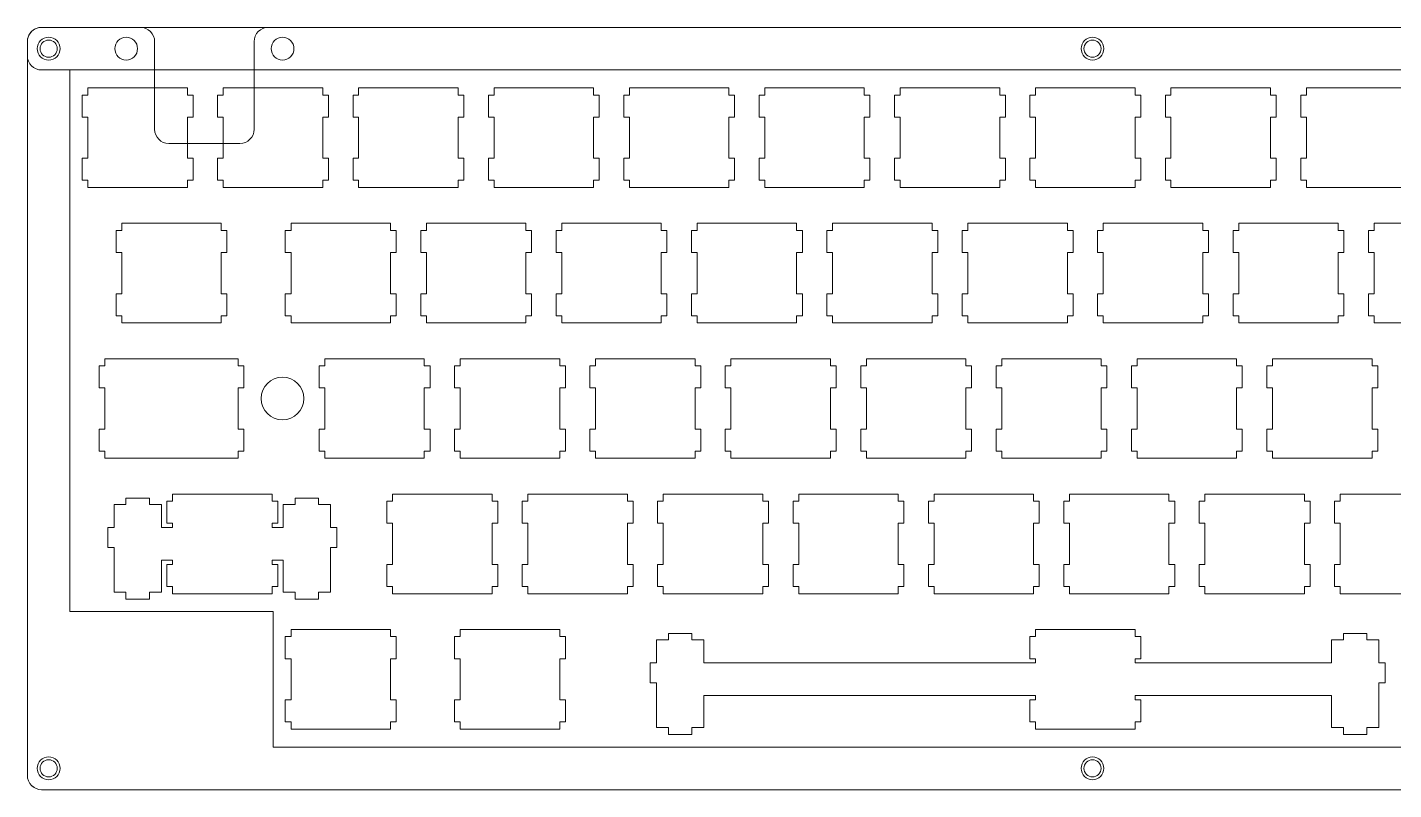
# Model space of a CAD drawing. Header units: millimetres. Extents: x -3 to 297, y -3 to 104.
# Drawn here: x -3 to 189.3, y -3 to 104.3 of the extents above; entities that cross this region are included whole.
import ezdxf

# ---------------------------------------------------------------- set-up
doc = ezdxf.new("R2010")
doc.units = ezdxf.units.MM
for name, color, linetype, lineweight, true_color in [('bottom', 30, 'Continuous', 5, 0xff7f00), ('foot', 5, 'Continuous', 5, 0x0000ff), ('switchs', 214, 'Continuous', 5, 0x800080), ('top', 1, 'Continuous', 5, 0xff0000)]:
    doc.layers.add(name, color=color, linetype=linetype, lineweight=lineweight, true_color=true_color)

msp = doc.modelspace()

# ---------------------------------------------------------------- linework, layer by layer
at = {"layer": 'bottom'}
for p, q in [((-2.3, 103.77), (-2.18, 103.87)), ((-2.3, 103.77), (-2.18, 103.87)), ((-2.18, 103.87), (-2.05, 103.96)), ((-2.18, 103.87), (-2.04, 103.96)), ((-2.05, 103.96), (-1.91, 104.03)), ((-2.04, 103.96), (-1.91, 104.03)), ((-1.91, 104.03), (-1.77, 104.1)), ((-1.91, 104.03), (-1.76, 104.1)), ((-1.77, 104.1), (-1.62, 104.15)), ((-1.76, 104.1), (-1.62, 104.15)), ((-1.62, 104.15), (-1.47, 104.2)), ((-1.62, 104.15), (-1.47, 104.19)), ((-1.47, 104.2), (-1.31, 104.23)), ((-1.47, 104.19), (-1.31, 104.23)), ((-1.31, 104.23), (-1.16, 104.24)), ((-1.31, 104.23), (-1.16, 104.24)), ((-1.16, 104.24), (-1, 104.25)), ((-1.16, 104.24), (-1, 104.25)), ((-1, 104.25), (12.91, 104.25)), ((30.91, 104.25), (294.91, 104.24)), ((-3, 102.25), (-2.99, 102.41)), ((-3, 102.25), (-2.99, 102.41)), ((-3, -1), (-3, 102.25)), ((-2.99, 102.41), (-2.98, 102.56)), ((-2.99, 102.41), (-2.98, 102.56)), ((-2.98, 102.56), (-2.94, 102.72)), ((-2.98, 102.56), (-2.94, 102.72)), ((-2.94, 102.72), (-2.9, 102.87)), ((-2.94, 102.72), (-2.9, 102.87)), ((-2.9, 102.87), (-2.85, 103.02)), ((-2.9, 102.87), (-2.85, 103.01)), ((-2.85, 103.02), (-2.78, 103.16)), ((-2.85, 103.01), (-2.78, 103.16)), ((-2.78, 103.16), (-2.71, 103.3)), ((-2.78, 103.16), (-2.71, 103.29)), ((-2.71, 103.3), (-2.62, 103.43)), ((-2.71, 103.29), (-2.62, 103.42)), ((-2.62, 103.43), (-2.52, 103.55)), ((-2.62, 103.42), (-2.52, 103.55)), ((-2.52, 103.55), (-2.41, 103.66)), ((-2.52, 103.55), (-2.41, 103.66)), ((-2.41, 103.66), (-2.3, 103.77)), ((-2.41, 103.66), (-2.3, 103.77)), ((14.91, 102.25), (14.91, 89.91)), ((28.91, 89.91), (28.91, 102.25)), ((14.91, 101.25), (14.91, 101.25)), ((16.91, 87.91), (26.91, 87.91)), ((294.75, -3), (-1, -3))]:
    msp.add_line(p, q, dxfattribs=at)
for centre, radius in [((0, 101.25), 1.2), ((10.91, 101.25), 1.6), ((32.91, 101.25), 1.6), ((146.88, 101.25), 1.2), ((32.91, 52.03), 3), ((0, 0), 1.2), ((146.88, 0), 1.2)]:
    msp.add_circle(centre, radius, dxfattribs=at)
for centre, start, end in [((12.91, 102.25), 359.9919, 90), ((30.91, 102.25), 90, 179.9985), ((16.91, 89.91), 180, 270), ((26.91, 89.91), 270, 0), ((-1, -1), 180.0312, 270.0165)]:
    msp.add_arc(centre, 2, start, end, dxfattribs=at)
at = {"layer": 'foot'}
for p, q in [((-1, 104.25), (294.75, 104.25)), ((-3, 102.25), (-3, 100.25)), ((294.75, 98.25), (-1, 98.25))]:
    msp.add_line(p, q, dxfattribs=at)
for centre in [(0, 101.25), (146.88, 101.25)]:
    msp.add_circle(centre, 1.2, dxfattribs=at)
for centre, start, end in [((-1, 102.25), 90.0134, 180.0286), ((-1, 100.25), 180, 270)]:
    msp.add_arc(centre, 2, start, end, dxfattribs=at)
at = {"layer": 'switchs'}
for p, q in [((-1, 104.25), (294.75, 104.25)), ((-3, -1), (-3, 102.25)), ((5.52, 94.73), (4.72, 94.73)), ((4.72, 94.73), (4.72, 91.62)), ((5.52, 95.73), (5.52, 94.73)), ((19.53, 95.73), (5.52, 95.73)), ((19.53, 94.73), (19.53, 95.73)), ((20.32, 94.73), (19.53, 94.73)), ((20.32, 91.62), (20.32, 94.73)), ((24.57, 94.73), (23.78, 94.73)), ((23.78, 94.73), (23.78, 91.62)), ((24.57, 95.73), (24.57, 94.73)), ((38.58, 95.73), (24.57, 95.73)), ((38.58, 94.73), (38.58, 95.73)), ((39.37, 94.73), (38.58, 94.73)), ((39.37, 91.62), (39.37, 94.73)), ((43.62, 94.73), (42.83, 94.73)), ((42.83, 94.73), (42.83, 91.62)), ((43.62, 95.73), (43.62, 94.73)), ((57.63, 95.73), (43.62, 95.73)), ((57.63, 94.73), (57.63, 95.73)), ((58.42, 94.73), (57.63, 94.73)), ((58.42, 91.62), (58.42, 94.73)), ((62.67, 94.73), (61.88, 94.73)), ((61.88, 94.73), (61.88, 91.62)), ((62.67, 95.73), (62.67, 94.73)), ((76.68, 95.73), (62.67, 95.73)), ((76.68, 94.73), (76.68, 95.73)), ((77.47, 94.73), (76.68, 94.73)), ((77.47, 91.62), (77.47, 94.73)), ((81.72, 94.73), (80.93, 94.73)), ((80.93, 94.73), (80.93, 91.62)), ((81.72, 95.73), (81.72, 94.73)), ((95.73, 95.73), (81.72, 95.73)), ((95.73, 94.73), (95.73, 95.73)), ((96.52, 94.73), (95.73, 94.73)), ((96.52, 91.62), (96.52, 94.73)), ((100.77, 94.73), (99.98, 94.73)), ((99.98, 94.73), (99.98, 91.62)), ((100.77, 95.73), (100.77, 94.73)), ((114.77, 95.73), (100.77, 95.73)), ((114.77, 94.73), (114.77, 95.73)), ((115.57, 94.73), (114.77, 94.73)), ((115.57, 91.62), (115.57, 94.73)), ((119.82, 94.73), (119.02, 94.73)), ((119.02, 94.73), (119.02, 91.62)), ((119.82, 95.73), (119.82, 94.73)), ((133.83, 95.73), (119.82, 95.73)), ((133.83, 94.73), (133.83, 95.73)), ((134.62, 94.73), (133.83, 94.73)), ((134.62, 91.62), (134.62, 94.73)), ((138.87, 94.73), (138.08, 94.73)), ((138.08, 94.73), (138.08, 91.62)), ((138.87, 95.73), (138.87, 94.73)), ((152.88, 95.73), (138.87, 95.73)), ((152.88, 94.73), (152.88, 95.73)), ((153.67, 94.73), (152.88, 94.73)), ((153.67, 91.62), (153.67, 94.73)), ((157.92, 94.73), (157.13, 94.73)), ((157.13, 94.73), (157.13, 91.62)), ((157.92, 95.73), (157.92, 94.73)), ((171.93, 95.73), (157.92, 95.73)), ((171.93, 94.73), (171.93, 95.73)), ((172.72, 94.73), (171.93, 94.73)), ((172.72, 91.62), (172.72, 94.73)), ((176.97, 94.73), (176.18, 94.73)), ((176.18, 94.73), (176.18, 91.62)), ((176.97, 95.73), (176.97, 94.73)), ((190.98, 95.73), (176.97, 95.73)), ((4.72, 91.62), (5.52, 91.62)), ((5.52, 91.62), (5.52, 85.83)), ((19.53, 85.83), (19.53, 91.62)), ((19.53, 91.62), (20.32, 91.62)), ((23.78, 91.62), (24.57, 91.62)), ((24.57, 91.62), (24.57, 85.83)), ((38.58, 85.83), (38.58, 91.62)), ((38.58, 91.62), (39.37, 91.62)), ((42.83, 91.62), (43.62, 91.62)), ((43.62, 91.62), (43.62, 85.83)), ((57.63, 85.83), (57.63, 91.62)), ((57.63, 91.62), (58.42, 91.62)), ((61.88, 91.62), (62.67, 91.62)), ((62.67, 91.62), (62.67, 85.83)), ((76.68, 85.83), (76.68, 91.62)), ((76.68, 91.62), (77.47, 91.62)), ((80.93, 91.62), (81.72, 91.62)), ((81.72, 91.62), (81.72, 85.83)), ((95.73, 85.83), (95.73, 91.62)), ((95.73, 91.62), (96.52, 91.62)), ((99.98, 91.62), (100.77, 91.62)), ((100.77, 91.62), (100.77, 85.83)), ((114.77, 85.83), (114.77, 91.62)), ((114.77, 91.62), (115.57, 91.62)), ((119.02, 91.62), (119.82, 91.62)), ((119.82, 91.62), (119.82, 85.83)), ((133.83, 85.83), (133.83, 91.62)), ((133.83, 91.62), (134.62, 91.62)), ((138.08, 91.62), (138.87, 91.62)), ((138.87, 91.62), (138.87, 85.83)), ((152.88, 85.83), (152.88, 91.62)), ((152.88, 91.62), (153.67, 91.62)), ((157.13, 91.62), (157.92, 91.62)), ((157.92, 91.62), (157.92, 85.83)), ((171.93, 85.83), (171.93, 91.62)), ((171.93, 91.62), (172.72, 91.62)), ((176.18, 91.62), (176.97, 91.62)), ((176.97, 91.62), (176.97, 85.83)), ((5.52, 85.83), (4.72, 85.83)), ((4.72, 85.83), (4.72, 82.73)), ((20.32, 85.83), (19.53, 85.83)), ((20.32, 82.73), (20.32, 85.83)), ((24.57, 85.83), (23.78, 85.83)), ((23.78, 85.83), (23.78, 82.73)), ((39.37, 85.83), (38.58, 85.83)), ((39.37, 82.73), (39.37, 85.83)), ((43.62, 85.83), (42.83, 85.83)), ((42.83, 85.83), (42.83, 82.73)), ((58.42, 85.83), (57.63, 85.83)), ((58.42, 82.73), (58.42, 85.83)), ((62.67, 85.83), (61.88, 85.83)), ((61.88, 85.83), (61.88, 82.73)), ((77.47, 85.83), (76.68, 85.83)), ((77.47, 82.73), (77.47, 85.83)), ((81.72, 85.83), (80.93, 85.83)), ((80.93, 85.83), (80.93, 82.73)), ((96.52, 85.83), (95.73, 85.83)), ((96.52, 82.73), (96.52, 85.83)), ((100.77, 85.83), (99.98, 85.83)), ((99.98, 85.83), (99.98, 82.73)), ((115.57, 85.83), (114.77, 85.83)), ((115.57, 82.73), (115.57, 85.83)), ((119.82, 85.83), (119.02, 85.83)), ((119.02, 85.83), (119.02, 82.73)), ((134.62, 85.83), (133.83, 85.83)), ((134.62, 82.73), (134.62, 85.83)), ((138.87, 85.83), (138.08, 85.83)), ((138.08, 85.83), (138.08, 82.73)), ((153.67, 85.83), (152.88, 85.83)), ((153.67, 82.73), (153.67, 85.83)), ((157.92, 85.83), (157.13, 85.83)), ((157.13, 85.83), (157.13, 82.73)), ((172.72, 85.83), (171.93, 85.83)), ((172.72, 82.73), (172.72, 85.83)), ((176.97, 85.83), (176.18, 85.83)), ((176.18, 85.83), (176.18, 82.73)), ((4.72, 82.73), (5.52, 82.73)), ((5.52, 82.73), (5.52, 81.72)), ((19.53, 81.72), (19.53, 82.73)), ((19.53, 82.73), (20.32, 82.73)), ((23.78, 82.73), (24.57, 82.73)), ((24.57, 82.73), (24.57, 81.72)), ((38.58, 81.72), (38.58, 82.73)), ((38.58, 82.73), (39.37, 82.73)), ((42.83, 82.73), (43.62, 82.73)), ((43.62, 82.73), (43.62, 81.72)), ((57.63, 81.72), (57.63, 82.73)), ((57.63, 82.73), (58.42, 82.73)), ((61.88, 82.73), (62.67, 82.73)), ((62.67, 82.73), (62.67, 81.72)), ((76.68, 81.72), (76.68, 82.73)), ((76.68, 82.73), (77.47, 82.73)), ((80.93, 82.73), (81.72, 82.73)), ((81.72, 82.73), (81.72, 81.72)), ((95.73, 81.72), (95.73, 82.73)), ((95.73, 82.73), (96.52, 82.73)), ((99.98, 82.73), (100.77, 82.73)), ((100.77, 82.73), (100.77, 81.72)), ((114.77, 81.72), (114.77, 82.73)), ((114.77, 82.73), (115.57, 82.73)), ((119.02, 82.73), (119.82, 82.73)), ((119.82, 82.73), (119.82, 81.72)), ((133.83, 81.72), (133.83, 82.73)), ((133.83, 82.73), (134.62, 82.73)), ((138.08, 82.73), (138.87, 82.73)), ((138.87, 82.73), (138.87, 81.72)), ((152.88, 81.72), (152.88, 82.73)), ((152.88, 82.73), (153.67, 82.73)), ((157.13, 82.73), (157.92, 82.73)), ((157.92, 82.73), (157.92, 81.72)), ((171.93, 81.72), (171.93, 82.73)), ((171.93, 82.73), (172.72, 82.73)), ((176.18, 82.73), (176.97, 82.73)), ((176.97, 82.73), (176.97, 81.72)), ((5.52, 81.72), (19.53, 81.72)), ((24.57, 81.72), (38.58, 81.72)), ((43.62, 81.72), (57.63, 81.72)), ((62.67, 81.72), (76.68, 81.72)), ((81.72, 81.72), (95.73, 81.72)), ((100.77, 81.72), (114.77, 81.72)), ((119.82, 81.72), (133.83, 81.72)), ((138.87, 81.72), (152.88, 81.72)), ((157.92, 81.72), (171.93, 81.72)), ((176.97, 81.72), (190.98, 81.72)), ((10.29, 75.67), (9.49, 75.67)), ((9.49, 75.67), (9.49, 72.57)), ((10.29, 76.68), (10.29, 75.67)), ((24.29, 76.68), (10.29, 76.68)), ((24.29, 75.67), (24.29, 76.68)), ((25.09, 75.67), (24.29, 75.67)), ((25.09, 72.57), (25.09, 75.67)), ((34.1, 75.67), (33.3, 75.67)), ((33.3, 75.67), (33.3, 72.57)), ((34.1, 76.68), (34.1, 75.67)), ((48.1, 76.68), (34.1, 76.68)), ((48.1, 75.67), (48.1, 76.68)), ((48.9, 75.67), (48.1, 75.67)), ((48.9, 72.57), (48.9, 75.67)), ((53.15, 75.67), (52.35, 75.67)), ((52.35, 75.67), (52.35, 72.57)), ((53.15, 76.68), (53.15, 75.67)), ((67.15, 76.68), (53.15, 76.68)), ((67.15, 75.67), (67.15, 76.68)), ((67.95, 75.67), (67.15, 75.67)), ((67.95, 72.57), (67.95, 75.67)), ((72.2, 75.67), (71.4, 75.67)), ((71.4, 75.67), (71.4, 72.57)), ((72.2, 76.68), (72.2, 75.67)), ((86.2, 76.68), (72.2, 76.68)), ((86.2, 75.67), (86.2, 76.68)), ((87, 75.67), (86.2, 75.67)), ((87, 72.57), (87, 75.67)), ((91.25, 75.67), (90.45, 75.67)), ((90.45, 75.67), (90.45, 72.57)), ((91.25, 76.68), (91.25, 75.67)), ((105.25, 76.68), (91.25, 76.68)), ((105.25, 75.67), (105.25, 76.68)), ((106.05, 75.67), (105.25, 75.67)), ((106.05, 72.57), (106.05, 75.67)), ((110.3, 75.67), (109.5, 75.67)), ((109.5, 75.67), (109.5, 72.57)), ((110.3, 76.68), (110.3, 75.67)), ((124.3, 76.68), (110.3, 76.68)), ((124.3, 75.67), (124.3, 76.68)), ((125.1, 75.67), (124.3, 75.67)), ((125.1, 72.57), (125.1, 75.67)), ((129.35, 75.67), (128.55, 75.67)), ((128.55, 75.67), (128.55, 72.57)), ((129.35, 76.68), (129.35, 75.67)), ((143.35, 76.68), (129.35, 76.68)), ((143.35, 75.67), (143.35, 76.68)), ((144.15, 75.67), (143.35, 75.67)), ((144.15, 72.57), (144.15, 75.67)), ((148.4, 75.67), (147.6, 75.67)), ((147.6, 75.67), (147.6, 72.57)), ((148.4, 76.68), (148.4, 75.67)), ((162.4, 76.68), (148.4, 76.68)), ((162.4, 75.67), (162.4, 76.68)), ((163.2, 75.67), (162.4, 75.67)), ((163.2, 72.57), (163.2, 75.67)), ((167.45, 75.67), (166.65, 75.67)), ((166.65, 75.67), (166.65, 72.57)), ((167.45, 76.68), (167.45, 75.67)), ((181.45, 76.68), (167.45, 76.68)), ((181.45, 75.67), (181.45, 76.68)), ((182.25, 75.67), (181.45, 75.67)), ((182.25, 72.57), (182.25, 75.67)), ((186.5, 75.67), (185.7, 75.67)), ((185.7, 75.67), (185.7, 72.57)), ((186.5, 76.68), (186.5, 75.67)), ((200.5, 76.68), (186.5, 76.68)), ((9.49, 72.57), (10.29, 72.57)), ((10.29, 72.57), (10.29, 66.78)), ((24.29, 66.78), (24.29, 72.57)), ((24.29, 72.57), (25.09, 72.57)), ((33.3, 72.57), (34.1, 72.57)), ((34.1, 72.57), (34.1, 66.78)), ((48.1, 66.78), (48.1, 72.57)), ((48.1, 72.57), (48.9, 72.57)), ((52.35, 72.57), (53.15, 72.57)), ((53.15, 72.57), (53.15, 66.78)), ((67.15, 66.78), (67.15, 72.57)), ((67.15, 72.57), (67.95, 72.57)), ((71.4, 72.57), (72.2, 72.57)), ((72.2, 72.57), (72.2, 66.78)), ((86.2, 66.78), (86.2, 72.57)), ((86.2, 72.57), (87, 72.57)), ((90.45, 72.57), (91.25, 72.57)), ((91.25, 72.57), (91.25, 66.78)), ((105.25, 66.78), (105.25, 72.57)), ((105.25, 72.57), (106.05, 72.57)), ((109.5, 72.57), (110.3, 72.57)), ((110.3, 72.57), (110.3, 66.78)), ((124.3, 66.78), (124.3, 72.57)), ((124.3, 72.57), (125.1, 72.57)), ((128.55, 72.57), (129.35, 72.57)), ((129.35, 72.57), (129.35, 66.78)), ((143.35, 66.78), (143.35, 72.57)), ((143.35, 72.57), (144.15, 72.57)), ((147.6, 72.57), (148.4, 72.57)), ((148.4, 72.57), (148.4, 66.78)), ((162.4, 66.78), (162.4, 72.57)), ((162.4, 72.57), (163.2, 72.57)), ((166.65, 72.57), (167.45, 72.57)), ((167.45, 72.57), (167.45, 66.78)), ((181.45, 66.78), (181.45, 72.57)), ((181.45, 72.57), (182.25, 72.57)), ((185.7, 72.57), (186.5, 72.57)), ((186.5, 72.57), (186.5, 66.78)), ((10.29, 66.78), (9.49, 66.78)), ((9.49, 66.78), (9.49, 63.68)), ((25.09, 66.78), (24.29, 66.78)), ((25.09, 63.68), (25.09, 66.78)), ((34.1, 66.78), (33.3, 66.78)), ((33.3, 66.78), (33.3, 63.68)), ((48.9, 66.78), (48.1, 66.78)), ((48.9, 63.68), (48.9, 66.78)), ((53.15, 66.78), (52.35, 66.78)), ((52.35, 66.78), (52.35, 63.68)), ((67.95, 66.78), (67.15, 66.78)), ((67.95, 63.68), (67.95, 66.78)), ((72.2, 66.78), (71.4, 66.78)), ((71.4, 66.78), (71.4, 63.68)), ((87, 66.78), (86.2, 66.78)), ((87, 63.68), (87, 66.78)), ((91.25, 66.78), (90.45, 66.78)), ((90.45, 66.78), (90.45, 63.68)), ((106.05, 66.78), (105.25, 66.78)), ((106.05, 63.68), (106.05, 66.78)), ((110.3, 66.78), (109.5, 66.78)), ((109.5, 66.78), (109.5, 63.68)), ((125.1, 66.78), (124.3, 66.78)), ((125.1, 63.68), (125.1, 66.78)), ((129.35, 66.78), (128.55, 66.78)), ((128.55, 66.78), (128.55, 63.68)), ((144.15, 66.78), (143.35, 66.78)), ((144.15, 63.68), (144.15, 66.78)), ((148.4, 66.78), (147.6, 66.78)), ((147.6, 66.78), (147.6, 63.68)), ((163.2, 66.78), (162.4, 66.78)), ((163.2, 63.68), (163.2, 66.78)), ((167.45, 66.78), (166.65, 66.78)), ((166.65, 66.78), (166.65, 63.68)), ((182.25, 66.78), (181.45, 66.78)), ((182.25, 63.68), (182.25, 66.78)), ((186.5, 66.78), (185.7, 66.78)), ((185.7, 66.78), (185.7, 63.68)), ((9.49, 63.68), (10.29, 63.68)), ((10.29, 63.68), (10.29, 62.67)), ((24.29, 62.67), (24.29, 63.68)), ((24.29, 63.68), (25.09, 63.68)), ((33.3, 63.68), (34.1, 63.68)), ((34.1, 63.68), (34.1, 62.67)), ((48.1, 62.67), (48.1, 63.68)), ((48.1, 63.68), (48.9, 63.68)), ((52.35, 63.68), (53.15, 63.68)), ((53.15, 63.68), (53.15, 62.67)), ((67.15, 62.67), (67.15, 63.68)), ((67.15, 63.68), (67.95, 63.68)), ((71.4, 63.68), (72.2, 63.68)), ((72.2, 63.68), (72.2, 62.67)), ((86.2, 62.67), (86.2, 63.68)), ((86.2, 63.68), (87, 63.68)), ((90.45, 63.68), (91.25, 63.68)), ((91.25, 63.68), (91.25, 62.67)), ((105.25, 62.67), (105.25, 63.68)), ((105.25, 63.68), (106.05, 63.68)), ((109.5, 63.68), (110.3, 63.68)), ((110.3, 63.68), (110.3, 62.67)), ((124.3, 62.67), (124.3, 63.68)), ((124.3, 63.68), (125.1, 63.68)), ((128.55, 63.68), (129.35, 63.68)), ((129.35, 63.68), (129.35, 62.67)), ((143.35, 62.67), (143.35, 63.68)), ((143.35, 63.68), (144.15, 63.68)), ((147.6, 63.68), (148.4, 63.68)), ((148.4, 63.68), (148.4, 62.67)), ((162.4, 62.67), (162.4, 63.68)), ((162.4, 63.68), (163.2, 63.68)), ((166.65, 63.68), (167.45, 63.68)), ((167.45, 63.68), (167.45, 62.67)), ((181.45, 62.67), (181.45, 63.68)), ((181.45, 63.68), (182.25, 63.68)), ((185.7, 63.68), (186.5, 63.68)), ((186.5, 63.68), (186.5, 62.67)), ((10.29, 62.67), (24.29, 62.67)), ((34.1, 62.67), (48.1, 62.67)), ((53.15, 62.67), (67.15, 62.67)), ((72.2, 62.67), (86.2, 62.67)), ((91.25, 62.67), (105.25, 62.67)), ((110.3, 62.67), (124.3, 62.67)), ((129.35, 62.67), (143.35, 62.67)), ((148.4, 62.67), (162.4, 62.67)), ((167.45, 62.67), (181.45, 62.67)), ((186.5, 62.67), (200.5, 62.67)), ((7.91, 56.63), (7.11, 56.63)), ((7.11, 56.63), (7.11, 53.53)), ((12.67, 57.63), (7.91, 57.63)), ((7.91, 57.63), (7.91, 56.63)), ((26.67, 57.63), (12.67, 57.63)), ((26.67, 56.62), (26.67, 57.63)), ((27.47, 56.62), (26.67, 56.62)), ((27.47, 53.52), (27.47, 56.62)), ((38.86, 56.62), (38.06, 56.62)), ((38.06, 56.62), (38.06, 53.52)), ((38.86, 57.63), (38.86, 56.62)), ((52.86, 57.63), (38.86, 57.63)), ((52.86, 56.62), (52.86, 57.63)), ((53.66, 56.62), (52.86, 56.62)), ((53.66, 53.52), (53.66, 56.62)), ((57.91, 56.62), (57.11, 56.62)), ((57.11, 56.62), (57.11, 53.52)), ((57.91, 57.63), (57.91, 56.62)), ((71.91, 57.63), (57.91, 57.63)), ((71.91, 56.62), (71.91, 57.63)), ((72.71, 56.62), (71.91, 56.62)), ((72.71, 53.52), (72.71, 56.62)), ((76.96, 56.62), (76.16, 56.62)), ((76.16, 56.62), (76.16, 53.52)), ((76.96, 57.63), (76.96, 56.62)), ((90.96, 57.63), (76.96, 57.63)), ((90.96, 56.62), (90.96, 57.63)), ((91.76, 56.62), (90.96, 56.62)), ((91.76, 53.52), (91.76, 56.62)), ((96.01, 56.62), (95.21, 56.62)), ((95.21, 56.62), (95.21, 53.52)), ((96.01, 57.63), (96.01, 56.62)), ((110.01, 57.63), (96.01, 57.63)), ((110.01, 56.62), (110.01, 57.63)), ((110.81, 56.62), (110.01, 56.62)), ((110.81, 53.52), (110.81, 56.62)), ((115.06, 56.62), (114.26, 56.62)), ((114.26, 56.62), (114.26, 53.52)), ((115.06, 57.63), (115.06, 56.62)), ((129.06, 57.63), (115.06, 57.63)), ((129.06, 56.62), (129.06, 57.63)), ((129.86, 56.62), (129.06, 56.62)), ((129.86, 53.52), (129.86, 56.62)), ((134.11, 56.62), (133.31, 56.62)), ((133.31, 56.62), (133.31, 53.52)), ((134.11, 57.63), (134.11, 56.62)), ((148.11, 57.63), (134.11, 57.63)), ((148.11, 56.62), (148.11, 57.63)), ((148.91, 56.62), (148.11, 56.62)), ((148.91, 53.52), (148.91, 56.62)), ((153.16, 56.62), (152.36, 56.62)), ((152.36, 56.62), (152.36, 53.52)), ((153.16, 57.63), (153.16, 56.62)), ((167.16, 57.63), (153.16, 57.63)), ((167.16, 56.62), (167.16, 57.63)), ((167.96, 56.62), (167.16, 56.62)), ((167.96, 53.52), (167.96, 56.62)), ((172.21, 56.62), (171.41, 56.62)), ((171.41, 56.62), (171.41, 53.52)), ((172.21, 57.63), (172.21, 56.62)), ((186.21, 57.63), (172.21, 57.63)), ((186.21, 56.62), (186.21, 57.63)), ((187.01, 56.62), (186.21, 56.62)), ((187.01, 53.52), (187.01, 56.62)), ((7.11, 53.53), (7.91, 53.53)), ((7.91, 53.53), (7.91, 47.73)), ((26.67, 47.73), (26.67, 53.52)), ((26.67, 53.52), (27.47, 53.52)), ((38.06, 53.52), (38.86, 53.52)), ((38.86, 53.52), (38.86, 47.73)), ((52.86, 47.73), (52.86, 53.52)), ((52.86, 53.52), (53.66, 53.52)), ((57.11, 53.52), (57.91, 53.52)), ((57.91, 53.52), (57.91, 47.73)), ((71.91, 47.73), (71.91, 53.52)), ((71.91, 53.52), (72.71, 53.52)), ((76.16, 53.52), (76.96, 53.52)), ((76.96, 53.52), (76.96, 47.73)), ((90.96, 47.73), (90.96, 53.52)), ((90.96, 53.52), (91.76, 53.52)), ((95.21, 53.52), (96.01, 53.52)), ((96.01, 53.52), (96.01, 47.73)), ((110.01, 47.73), (110.01, 53.52)), ((110.01, 53.52), (110.81, 53.52)), ((114.26, 53.52), (115.06, 53.52)), ((115.06, 53.52), (115.06, 47.73)), ((129.06, 47.73), (129.06, 53.52)), ((129.06, 53.52), (129.86, 53.52)), ((133.31, 53.52), (134.11, 53.52)), ((134.11, 53.52), (134.11, 47.73)), ((148.11, 47.73), (148.11, 53.52)), ((148.11, 53.52), (148.91, 53.52)), ((152.36, 53.52), (153.16, 53.52)), ((153.16, 53.52), (153.16, 47.73)), ((167.16, 47.73), (167.16, 53.52)), ((167.16, 53.52), (167.96, 53.52)), ((171.41, 53.52), (172.21, 53.52)), ((172.21, 53.52), (172.21, 47.73)), ((186.21, 47.73), (186.21, 53.52)), ((186.21, 53.52), (187.01, 53.52)), ((7.91, 47.73), (7.11, 47.73)), ((7.11, 47.73), (7.11, 44.63)), ((27.47, 47.73), (26.67, 47.73)), ((27.47, 44.63), (27.47, 47.73)), ((38.86, 47.73), (38.06, 47.73)), ((38.06, 47.73), (38.06, 44.63)), ((53.66, 47.73), (52.86, 47.73)), ((53.66, 44.63), (53.66, 47.73)), ((57.91, 47.73), (57.11, 47.73)), ((57.11, 47.73), (57.11, 44.63)), ((72.71, 47.73), (71.91, 47.73)), ((72.71, 44.63), (72.71, 47.73)), ((76.96, 47.73), (76.16, 47.73)), ((76.16, 47.73), (76.16, 44.63)), ((91.76, 47.73), (90.96, 47.73)), ((91.76, 44.63), (91.76, 47.73)), ((96.01, 47.73), (95.21, 47.73)), ((95.21, 47.73), (95.21, 44.63)), ((110.81, 47.73), (110.01, 47.73)), ((110.81, 44.63), (110.81, 47.73)), ((115.06, 47.73), (114.26, 47.73)), ((114.26, 47.73), (114.26, 44.63)), ((129.86, 47.73), (129.06, 47.73)), ((129.86, 44.63), (129.86, 47.73)), ((134.11, 47.73), (133.31, 47.73)), ((133.31, 47.73), (133.31, 44.63)), ((148.91, 47.73), (148.11, 47.73)), ((148.91, 44.63), (148.91, 47.73)), ((153.16, 47.73), (152.36, 47.73)), ((152.36, 47.73), (152.36, 44.63)), ((167.96, 47.73), (167.16, 47.73)), ((167.96, 44.63), (167.96, 47.73)), ((172.21, 47.73), (171.41, 47.73)), ((171.41, 47.73), (171.41, 44.63)), ((187.01, 47.73), (186.21, 47.73)), ((187.01, 44.63), (187.01, 47.73)), ((7.11, 44.63), (7.91, 44.63)), ((7.91, 44.63), (7.91, 43.63)), ((26.67, 43.62), (26.67, 44.63)), ((26.67, 44.63), (27.47, 44.63)), ((38.06, 44.63), (38.86, 44.63)), ((38.86, 44.63), (38.86, 43.62)), ((52.86, 43.62), (52.86, 44.63)), ((52.86, 44.63), (53.66, 44.63)), ((57.11, 44.63), (57.91, 44.63)), ((57.91, 44.63), (57.91, 43.62)), ((71.91, 43.62), (71.91, 44.63)), ((71.91, 44.63), (72.71, 44.63)), ((76.16, 44.63), (76.96, 44.63)), ((76.96, 44.63), (76.96, 43.62)), ((90.96, 43.62), (90.96, 44.63)), ((90.96, 44.63), (91.76, 44.63)), ((95.21, 44.63), (96.01, 44.63)), ((96.01, 44.63), (96.01, 43.62)), ((110.01, 43.62), (110.01, 44.63)), ((110.01, 44.63), (110.81, 44.63)), ((114.26, 44.63), (115.06, 44.63)), ((115.06, 44.63), (115.06, 43.62)), ((129.06, 43.62), (129.06, 44.63)), ((129.06, 44.63), (129.86, 44.63)), ((133.31, 44.63), (134.11, 44.63)), ((134.11, 44.63), (134.11, 43.62)), ((148.11, 43.62), (148.11, 44.63)), ((148.11, 44.63), (148.91, 44.63)), ((152.36, 44.63), (153.16, 44.63)), ((153.16, 44.63), (153.16, 43.62)), ((167.16, 43.62), (167.16, 44.63)), ((167.16, 44.63), (167.96, 44.63)), ((171.41, 44.63), (172.21, 44.63)), ((172.21, 44.63), (172.21, 43.62)), ((186.21, 43.62), (186.21, 44.63)), ((186.21, 44.63), (187.01, 44.63)), ((7.91, 43.63), (12.67, 43.62)), ((12.67, 43.62), (26.67, 43.62)), ((38.86, 43.62), (52.86, 43.62)), ((57.91, 43.62), (71.91, 43.62)), ((76.96, 43.62), (90.96, 43.62)), ((96.01, 43.62), (110.01, 43.62)), ((115.06, 43.62), (129.06, 43.62)), ((134.11, 43.62), (148.11, 43.62)), ((153.16, 43.62), (167.16, 43.62)), ((172.21, 43.62), (186.21, 43.62)), ((17.43, 38.58), (17.43, 37.57)), ((31.43, 38.58), (17.43, 38.58)), ((31.43, 37.57), (31.43, 38.58)), ((48.39, 38.58), (48.39, 37.57)), ((62.39, 38.58), (48.39, 38.58)), ((62.39, 37.57), (62.39, 38.58)), ((67.44, 38.58), (67.44, 37.57)), ((81.44, 38.58), (67.44, 38.58)), ((81.44, 37.57), (81.44, 38.58)), ((86.49, 38.58), (86.49, 37.57)), ((100.49, 38.58), (86.49, 38.58)), ((100.49, 37.57), (100.49, 38.58)), ((105.54, 38.58), (105.54, 37.57)), ((119.54, 38.58), (105.54, 38.58)), ((119.54, 37.57), (119.54, 38.58)), ((124.59, 38.58), (124.59, 37.57)), ((138.59, 38.58), (124.59, 38.58)), ((138.59, 37.57), (138.59, 38.58)), ((143.64, 38.58), (143.64, 37.57)), ((157.64, 38.58), (143.64, 38.58)), ((157.64, 37.57), (157.64, 38.58)), ((162.69, 38.58), (162.69, 37.57)), ((176.69, 38.58), (162.69, 38.58)), ((176.69, 37.57), (176.69, 38.58)), ((181.74, 38.58), (181.74, 37.57)), ((195.74, 38.58), (181.74, 38.58)), ((10.88, 37.11), (9.21, 37.11)), ((9.21, 37.11), (9.21, 33.87)), ((14.18, 38.03), (10.88, 38.03)), ((10.88, 38.03), (10.88, 37.11)), ((14.18, 37.11), (14.18, 38.03)), ((15.86, 37.11), (14.18, 37.11)), ((15.86, 33.87), (15.86, 37.11)), ((17.43, 37.57), (16.63, 37.57)), ((16.63, 37.57), (16.63, 34.48)), ((32.23, 37.57), (31.43, 37.57)), ((32.23, 34.48), (32.23, 37.57)), ((34.68, 37.11), (33.01, 37.11)), ((33.01, 37.11), (33.01, 33.87)), ((37.98, 38.03), (34.68, 38.03)), ((34.68, 38.03), (34.68, 37.11)), ((37.98, 37.11), (37.98, 38.03)), ((39.66, 37.11), (37.98, 37.11)), ((39.66, 33.87), (39.66, 37.11)), ((48.39, 37.57), (47.59, 37.57)), ((47.59, 37.57), (47.59, 34.48)), ((63.19, 37.57), (62.39, 37.57)), ((63.19, 34.48), (63.19, 37.57)), ((67.44, 37.57), (66.64, 37.57)), ((66.64, 37.57), (66.64, 34.48)), ((82.24, 37.57), (81.44, 37.57)), ((82.24, 34.48), (82.24, 37.57)), ((86.49, 37.57), (85.69, 37.57)), ((85.69, 37.57), (85.69, 34.48)), ((101.29, 37.57), (100.49, 37.57)), ((101.29, 34.48), (101.29, 37.57)), ((105.54, 37.57), (104.74, 37.57)), ((104.74, 37.57), (104.74, 34.48)), ((120.34, 37.57), (119.54, 37.57)), ((120.34, 34.48), (120.34, 37.57)), ((124.59, 37.57), (123.79, 37.57)), ((123.79, 37.57), (123.79, 34.48)), ((139.39, 37.57), (138.59, 37.57)), ((139.39, 34.48), (139.39, 37.57)), ((143.64, 37.57), (142.84, 37.57)), ((142.84, 37.57), (142.84, 34.48)), ((158.44, 37.57), (157.64, 37.57)), ((158.44, 34.48), (158.44, 37.57)), ((162.69, 37.57), (161.89, 37.57)), ((161.89, 37.57), (161.89, 34.48)), ((177.49, 37.57), (176.69, 37.57)), ((177.49, 34.48), (177.49, 37.57)), ((181.74, 37.57), (180.94, 37.57)), ((180.94, 37.57), (180.94, 34.48)), ((9.21, 33.87), (8.33, 33.87)), ((8.33, 33.87), (8.33, 31.07)), ((17.43, 33.87), (15.86, 33.87)), ((16.63, 34.48), (17.43, 34.48)), ((17.43, 34.48), (17.43, 33.87)), ((31.43, 33.87), (31.43, 34.48)), ((31.43, 34.48), (32.23, 34.48)), ((33.01, 33.87), (31.43, 33.87)), ((40.53, 33.87), (39.66, 33.87)), ((40.53, 31.07), (40.53, 33.87)), ((47.59, 34.48), (48.39, 34.48)), ((48.39, 34.48), (48.39, 28.68)), ((62.39, 28.68), (62.39, 34.48)), ((62.39, 34.48), (63.19, 34.48)), ((66.64, 34.48), (67.44, 34.48)), ((67.44, 34.48), (67.44, 28.68)), ((81.44, 28.68), (81.44, 34.48)), ((81.44, 34.48), (82.24, 34.48)), ((85.69, 34.48), (86.49, 34.48)), ((86.49, 34.48), (86.49, 28.68)), ((100.49, 28.68), (100.49, 34.48)), ((100.49, 34.48), (101.29, 34.48)), ((104.74, 34.48), (105.54, 34.48)), ((105.54, 34.48), (105.54, 28.68)), ((119.54, 28.68), (119.54, 34.48)), ((119.54, 34.48), (120.34, 34.48)), ((123.79, 34.48), (124.59, 34.48)), ((124.59, 34.48), (124.59, 28.68)), ((138.59, 28.68), (138.59, 34.48)), ((138.59, 34.48), (139.39, 34.48)), ((142.84, 34.48), (143.64, 34.48)), ((143.64, 34.48), (143.64, 28.68)), ((157.64, 28.68), (157.64, 34.48)), ((157.64, 34.48), (158.44, 34.48)), ((161.89, 34.48), (162.69, 34.48)), ((162.69, 34.48), (162.69, 28.68)), ((176.69, 28.68), (176.69, 34.48)), ((176.69, 34.48), (177.49, 34.48)), ((180.94, 34.48), (181.74, 34.48)), ((181.74, 34.48), (181.74, 28.68)), ((8.33, 31.07), (9.21, 31.07)), ((9.21, 31.07), (9.21, 24.8)), ((39.66, 24.8), (39.66, 31.07)), ((39.66, 31.07), (40.53, 31.07)), ((15.86, 24.8), (15.86, 29.28)), ((15.86, 29.28), (17.43, 29.28)), ((17.43, 29.28), (17.43, 28.68)), ((31.43, 28.68), (31.43, 29.28)), ((31.43, 29.28), (33.01, 29.28)), ((33.01, 29.28), (33.01, 24.8)), ((17.43, 28.68), (16.63, 28.68)), ((16.63, 28.68), (16.63, 25.58)), ((32.23, 28.68), (31.43, 28.68)), ((32.23, 25.58), (32.23, 28.68)), ((48.39, 28.68), (47.59, 28.68)), ((47.59, 28.68), (47.59, 25.58)), ((63.19, 28.68), (62.39, 28.68)), ((63.19, 25.58), (63.19, 28.68)), ((67.44, 28.68), (66.64, 28.68)), ((66.64, 28.68), (66.64, 25.58)), ((82.24, 28.68), (81.44, 28.68)), ((82.24, 25.58), (82.24, 28.68)), ((86.49, 28.68), (85.69, 28.68)), ((85.69, 28.68), (85.69, 25.58)), ((101.29, 28.68), (100.49, 28.68)), ((101.29, 25.58), (101.29, 28.68)), ((105.54, 28.68), (104.74, 28.68)), ((104.74, 28.68), (104.74, 25.58)), ((120.34, 28.68), (119.54, 28.68)), ((120.34, 25.58), (120.34, 28.68)), ((124.59, 28.68), (123.79, 28.68)), ((123.79, 28.68), (123.79, 25.58)), ((139.39, 28.68), (138.59, 28.68)), ((139.39, 25.58), (139.39, 28.68)), ((143.64, 28.68), (142.84, 28.68)), ((142.84, 28.68), (142.84, 25.58)), ((158.44, 28.68), (157.64, 28.68)), ((158.44, 25.58), (158.44, 28.68)), ((162.69, 28.68), (161.89, 28.68)), ((161.89, 28.68), (161.89, 25.58)), ((177.49, 28.68), (176.69, 28.68)), ((177.49, 25.58), (177.49, 28.68)), ((181.74, 28.68), (180.94, 28.68)), ((180.94, 28.68), (180.94, 25.58)), ((16.63, 25.58), (17.43, 25.58)), ((17.43, 25.58), (17.43, 24.57)), ((31.43, 24.57), (31.43, 25.58)), ((31.43, 25.58), (32.23, 25.58)), ((47.59, 25.58), (48.39, 25.58)), ((48.39, 25.58), (48.39, 24.57)), ((62.39, 24.57), (62.39, 25.58)), ((62.39, 25.58), (63.19, 25.58)), ((66.64, 25.58), (67.44, 25.58)), ((67.44, 25.58), (67.44, 24.57)), ((81.44, 24.57), (81.44, 25.58)), ((81.44, 25.58), (82.24, 25.58)), ((85.69, 25.58), (86.49, 25.58)), ((86.49, 25.58), (86.49, 24.57)), ((100.49, 24.57), (100.49, 25.58)), ((100.49, 25.58), (101.29, 25.58)), ((104.74, 25.58), (105.54, 25.58)), ((105.54, 25.58), (105.54, 24.57)), ((119.54, 24.57), (119.54, 25.58)), ((119.54, 25.58), (120.34, 25.58)), ((123.79, 25.58), (124.59, 25.58)), ((124.59, 25.58), (124.59, 24.57)), ((138.59, 24.57), (138.59, 25.58)), ((138.59, 25.58), (139.39, 25.58)), ((142.84, 25.58), (143.64, 25.58)), ((143.64, 25.58), (143.64, 24.57)), ((157.64, 24.57), (157.64, 25.58)), ((157.64, 25.58), (158.44, 25.58)), ((161.89, 25.58), (162.69, 25.58)), ((162.69, 25.58), (162.69, 24.57)), ((176.69, 24.57), (176.69, 25.58)), ((176.69, 25.58), (177.49, 25.58)), ((180.94, 25.58), (181.74, 25.58)), ((181.74, 25.58), (181.74, 24.57)), ((9.21, 24.8), (10.88, 24.8)), ((10.88, 24.8), (10.88, 23.82)), ((10.88, 23.82), (14.18, 23.82)), ((14.18, 23.82), (14.18, 24.8)), ((14.18, 24.8), (15.86, 24.8)), ((17.43, 24.57), (31.43, 24.57)), ((33.01, 24.8), (34.68, 24.8)), ((34.68, 24.8), (34.68, 23.82)), ((34.68, 23.82), (37.98, 23.82)), ((37.98, 23.82), (37.98, 24.8)), ((37.98, 24.8), (39.66, 24.8)), ((48.39, 24.57), (62.39, 24.57)), ((67.44, 24.57), (81.44, 24.57)), ((86.49, 24.57), (100.49, 24.57)), ((105.54, 24.57), (119.54, 24.57)), ((124.59, 24.57), (138.59, 24.57)), ((143.64, 24.57), (157.64, 24.57)), ((162.69, 24.57), (176.69, 24.57)), ((181.74, 24.57), (195.74, 24.57)), ((34.1, 19.53), (34.1, 18.53)), ((48.1, 19.53), (34.1, 19.53)), ((48.1, 18.53), (48.1, 19.53)), ((57.91, 19.53), (57.91, 18.53)), ((71.91, 19.53), (57.91, 19.53)), ((71.91, 18.53), (71.91, 19.53)), ((138.88, 19.53), (138.88, 18.53)), ((152.88, 19.53), (138.88, 19.53)), ((152.88, 18.53), (152.88, 19.53)), ((34.1, 18.53), (33.3, 18.53)), ((33.3, 18.53), (33.3, 15.43)), ((48.9, 18.53), (48.1, 18.53)), ((48.9, 15.43), (48.9, 18.53)), ((57.91, 18.53), (57.11, 18.53)), ((57.11, 18.53), (57.11, 15.43)), ((72.71, 18.53), (71.91, 18.53)), ((72.71, 15.43), (72.71, 18.53)), ((87.2, 18.06), (85.53, 18.06)), ((85.53, 18.06), (85.53, 14.83)), ((90.5, 18.98), (87.2, 18.98)), ((87.2, 18.98), (87.2, 18.06)), ((90.5, 18.06), (90.5, 18.98)), ((92.18, 18.06), (90.5, 18.06)), ((92.18, 14.83), (92.18, 18.06)), ((138.88, 18.53), (138.08, 18.53)), ((138.08, 18.53), (138.08, 15.43)), ((153.68, 18.53), (152.88, 18.53)), ((153.68, 15.43), (153.68, 18.53)), ((182.2, 18.06), (180.52, 18.06)), ((180.52, 18.06), (180.52, 14.83)), ((185.5, 18.98), (182.2, 18.98)), ((182.2, 18.98), (182.2, 18.06)), ((185.5, 18.06), (185.5, 18.98)), ((187.17, 18.06), (185.5, 18.06)), ((187.17, 14.83), (187.17, 18.06)), ((33.3, 15.43), (34.1, 15.43)), ((34.1, 15.43), (34.1, 9.63)), ((48.1, 9.63), (48.1, 15.43)), ((48.1, 15.43), (48.9, 15.43)), ((57.11, 15.43), (57.91, 15.43)), ((57.91, 15.43), (57.91, 9.63)), ((71.91, 9.63), (71.91, 15.43)), ((71.91, 15.43), (72.71, 15.43)), ((138.08, 15.43), (138.88, 15.43)), ((138.88, 15.43), (138.88, 14.83)), ((152.88, 14.83), (152.88, 15.43)), ((152.88, 15.43), (153.68, 15.43)), ((85.53, 14.83), (84.65, 14.83)), ((84.65, 14.83), (84.65, 12.03)), ((92.18, 14.83), (138.88, 14.83)), ((152.88, 14.83), (180.52, 14.83)), ((188.05, 14.83), (187.17, 14.83)), ((188.05, 12.03), (188.05, 14.83)), ((84.65, 12.03), (85.53, 12.03)), ((85.53, 12.03), (85.53, 5.76)), ((187.17, 5.76), (187.17, 12.03)), ((187.17, 12.03), (188.05, 12.03)), ((34.1, 9.63), (33.3, 9.63)), ((33.3, 9.63), (33.3, 6.53)), ((48.9, 9.63), (48.1, 9.63)), ((48.9, 6.53), (48.9, 9.63)), ((57.91, 9.63), (57.11, 9.63)), ((57.11, 9.63), (57.11, 6.53)), ((72.71, 9.63), (71.91, 9.63)), ((72.71, 6.53), (72.71, 9.63)), ((92.18, 5.76), (92.18, 10.23)), ((92.18, 10.23), (138.88, 10.23)), ((138.88, 9.63), (138.08, 9.63)), ((138.08, 9.63), (138.08, 6.53)), ((138.88, 10.23), (138.88, 9.63)), ((152.88, 9.63), (152.88, 10.23)), ((180.52, 10.23), (152.88, 10.23)), ((153.68, 9.63), (152.88, 9.63)), ((153.68, 6.53), (153.68, 9.63)), ((180.52, 10.23), (180.52, 5.76)), ((33.3, 6.53), (34.1, 6.53)), ((34.1, 6.53), (34.1, 5.52)), ((48.1, 5.52), (48.1, 6.53)), ((48.1, 6.53), (48.9, 6.53)), ((57.11, 6.53), (57.91, 6.53)), ((57.91, 6.53), (57.91, 5.53)), ((71.91, 5.53), (71.91, 6.53)), ((71.91, 6.53), (72.71, 6.53)), ((138.08, 6.53), (138.88, 6.53)), ((138.88, 6.53), (138.88, 5.53)), ((152.88, 5.53), (152.88, 6.53)), ((152.88, 6.53), (153.68, 6.53)), ((34.1, 5.52), (48.1, 5.52)), ((57.91, 5.53), (71.91, 5.53)), ((85.53, 5.76), (87.2, 5.76)), ((87.2, 5.76), (87.2, 4.78)), ((87.2, 4.78), (90.5, 4.78)), ((90.5, 4.78), (90.5, 5.76)), ((90.5, 5.76), (92.18, 5.76)), ((138.88, 5.53), (152.88, 5.53)), ((180.52, 5.76), (182.2, 5.76)), ((182.2, 5.76), (182.2, 4.78)), ((182.2, 4.78), (185.5, 4.78)), ((185.5, 4.78), (185.5, 5.76)), ((185.5, 5.76), (187.17, 5.76)), ((294.75, -3), (-1, -3))]:
    msp.add_line(p, q, dxfattribs=at)
for centre in [(0, 101.25), (146.88, 101.25), (0, 0), (146.88, 0)]:
    msp.add_circle(centre, 1.6, dxfattribs=at)
for centre, start, end in [((-1, 102.25), 90.0134, 180.0286), ((-1, -1), 180.0134, 270.0261)]:
    msp.add_arc(centre, 2, start, end, dxfattribs=at)
at = {"layer": 'top'}
for p, q in [((-1, 104.25), (294.75, 104.25)), ((-3, -1), (-3, 102.25)), ((3, 98.25), (3, 22.05)), ((288.75, 98.25), (3, 98.25)), ((3, 22.05), (31.57, 22.05)), ((31.57, 22.05), (31.57, 3)), ((31.57, 3), (241.13, 3)), ((294.75, -3), (-1, -3))]:
    msp.add_line(p, q, dxfattribs=at)
for centre in [(0, 101.25), (146.88, 101.25), (0, 0), (146.88, 0)]:
    msp.add_circle(centre, 1.6, dxfattribs=at)
for centre, start, end in [((-1, 102.25), 90.0134, 180.0286), ((-1, -1), 180.0134, 270.0261)]:
    msp.add_arc(centre, 2, start, end, dxfattribs=at)

doc.saveas('drawing.dxf')
